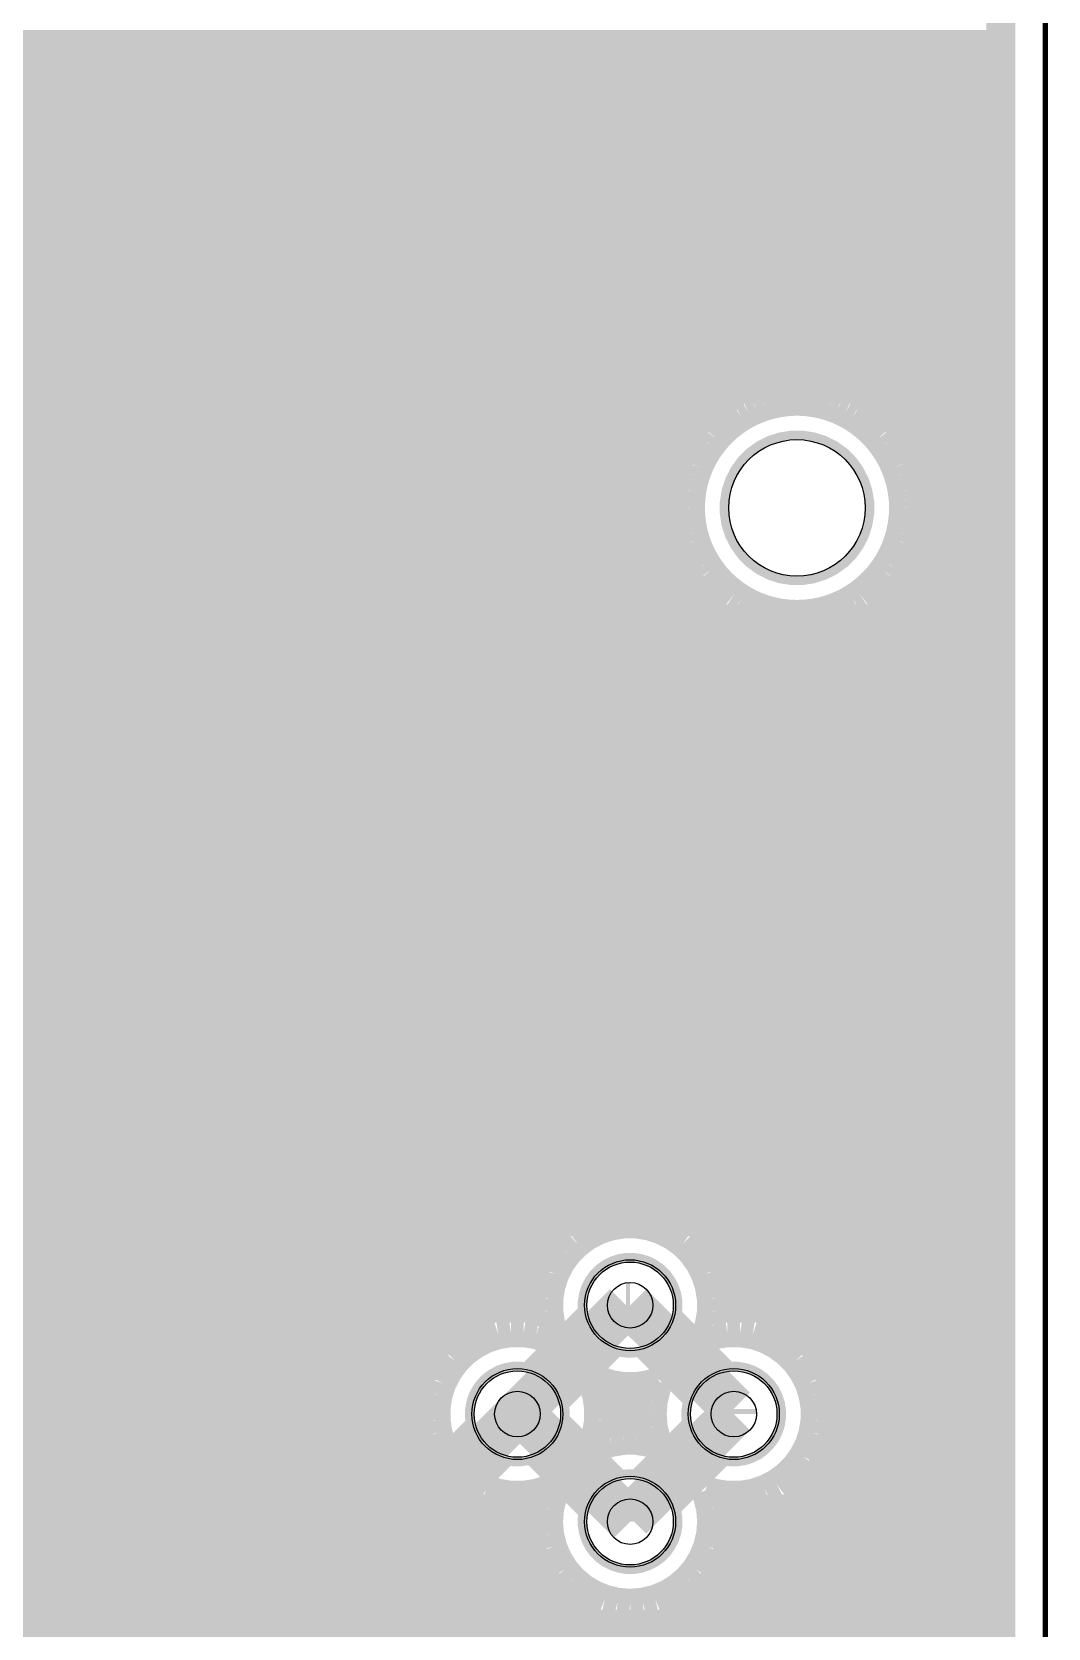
# Model space of a CAD drawing. Extents: x 0 to 3.94, y 0 to 3.94.
# Drawn here: x 3.059 to 3.939, y 1.533 to 2.915 of the extents above; entities that cross this region are included whole.
import ezdxf

# ---------------------------------------------------------------- set-up
doc = ezdxf.new("R2010")
doc.units = 0
for name, color, linetype in [('Board_Outline', 21, 'CONTINUOUS'), ('Bottom', 10, 'CONTINUOUS'), ('Bottom_Mask', 15, 'CONTINUOUS'), ('Drill_Bottom', 12, 'CONTINUOUS'), ('Drill_Top', 11, 'CONTINUOUS'), ('Edge_Bottom', 23, 'CONTINUOUS'), ('Edge_Top', 22, 'CONTINUOUS'), ('Top', 9, 'CONTINUOUS'), ('Top_Mask', 6, 'CONTINUOUS'), ('Top_Silk', 3, 'CONTINUOUS')]:
    doc.layers.add(name, color=color, linetype=linetype)

msp = doc.modelspace()

# ---------------------------------------------------------------- linework, layer by layer
at = {"layer": 'Board_Outline', "linetype": 'CONTINUOUS', "const_width": 0.0047}
msp.add_lwpolyline([(0, 0), (3.937, 0), (3.937, 3.937), (0, 3.937), (0, 0)], dxfattribs=at)
at = {"layer": 'Bottom', "linetype": 'CONTINUOUS', "const_width": 0.025}
for points in [[(3.8985, 0.0385), (3.8985, 3.8985)], [(0.041, 2.9038), (3.896, 2.9038)], [(2.8216, 2.8789), (3.896, 2.8789)], [(2.8347, 2.854), (3.896, 2.854)], [(2.8362, 2.8292), (3.896, 2.8292)], [(2.8271, 2.8043), (3.896, 2.8043)], [(2.8211, 2.7794), (3.896, 2.7794)], [(2.8346, 2.7546), (3.896, 2.7546)], [(2.8363, 2.7297), (3.896, 2.7297)], [(2.8274, 2.7048), (3.896, 2.7048)], [(2.8207, 2.68), (3.896, 2.68)], [(2.8344, 2.6551), (3.896, 2.6551)], [(2.8364, 2.6302), (3.896, 2.6302)], [(2.8277, 2.6053), (3.896, 2.6053)], [(3.68, 2.5847), (3.6866, 2.5877)], [(3.6866, 2.5877), (3.6934, 2.5902)], [(3.6934, 2.5902), (3.7004, 2.5922)], [(3.7004, 2.5922), (3.7075, 2.5936)], [(3.7075, 2.5936), (3.7147, 2.5945)], [(3.7147, 2.5945), (3.7219, 2.5948)], [(3.7219, 2.5948), (3.7292, 2.5945)], [(3.7292, 2.5945), (3.7363, 2.5936)], [(3.7363, 2.5936), (3.7434, 2.5922)], [(3.7434, 2.5922), (3.7504, 2.5902)], [(3.7504, 2.5902), (3.7572, 2.5877)], [(3.7572, 2.5877), (3.7638, 2.5847)], [(2.8202, 2.5805), (3.6701, 2.5805)], [(3.6567, 2.5677), (3.662, 2.5727)], [(3.662, 2.5727), (3.6677, 2.5771)], [(3.6677, 2.5771), (3.6737, 2.5812)], [(3.6737, 2.5812), (3.68, 2.5847)], [(3.7638, 2.5847), (3.7701, 2.5812)], [(3.7701, 2.5812), (3.7761, 2.5771)], [(3.7737, 2.5805), (3.896, 2.5805)], [(3.7761, 2.5771), (3.7818, 2.5727)], [(3.7818, 2.5727), (3.7871, 2.5677)], [(3.6473, 2.5567), (3.6518, 2.5624)], [(3.6518, 2.5624), (3.6567, 2.5677)], [(3.7871, 2.5677), (3.7921, 2.5624)], [(3.7921, 2.5624), (3.7965, 2.5567)], [(2.8343, 2.5556), (3.644, 2.5556)], [(3.6367, 2.5378), (3.6397, 2.5444)], [(3.6397, 2.5444), (3.6433, 2.5507)], [(3.6433, 2.5507), (3.6473, 2.5567)], [(3.7965, 2.5567), (3.8006, 2.5507)], [(3.7998, 2.5556), (3.896, 2.5556)], [(3.8006, 2.5507), (3.8041, 2.5444)], [(3.8041, 2.5444), (3.8071, 2.5378)], [(2.8365, 2.5307), (3.6316, 2.5307)], [(3.6322, 2.524), (3.6342, 2.531)], [(3.6342, 2.531), (3.6367, 2.5378)], [(3.8071, 2.5378), (3.8096, 2.531)], [(3.8096, 2.531), (3.8116, 2.524)], [(3.8122, 2.5307), (3.896, 2.5307)], [(3.63, 2.5098), (3.6308, 2.5169)], [(3.6308, 2.5169), (3.6322, 2.524)], [(3.8116, 2.524), (3.813, 2.5169)], [(3.813, 2.5169), (3.8139, 2.5098)], [(2.8281, 2.5059), (3.6272, 2.5059)], [(3.6297, 2.5025), (3.63, 2.5098)], [(3.8139, 2.5098), (3.8142, 2.5025)], [(3.8166, 2.5059), (3.896, 2.5059)], [(3.63, 2.4953), (3.6297, 2.5025)], [(3.6308, 2.4881), (3.63, 2.4953)], [(3.8139, 2.4953), (3.813, 2.4881)], [(3.8142, 2.5025), (3.8139, 2.4953)], [(2.8005, 2.481), (3.6297, 2.481)], [(3.6322, 2.481), (3.6308, 2.4881)], [(3.6342, 2.474), (3.6322, 2.481)], [(3.8116, 2.481), (3.8096, 2.474)], [(3.813, 2.4881), (3.8116, 2.481)], [(3.8141, 2.481), (3.896, 2.481)], [(3.6367, 2.4672), (3.6342, 2.474)], [(3.6397, 2.4606), (3.6367, 2.4672)], [(3.8071, 2.4672), (3.8041, 2.4606)], [(3.8096, 2.474), (3.8071, 2.4672)], [(0.041, 2.4561), (3.6397, 2.4561)], [(3.6433, 2.4543), (3.6397, 2.4606)], [(3.6473, 2.4483), (3.6433, 2.4543)], [(3.6518, 2.4426), (3.6473, 2.4483)], [(3.7965, 2.4483), (3.7921, 2.4426)], [(3.8006, 2.4543), (3.7965, 2.4483)], [(3.8041, 2.4606), (3.8006, 2.4543)], [(3.8041, 2.4561), (3.896, 2.4561)], [(3.6567, 2.4373), (3.6518, 2.4426)], [(3.662, 2.4324), (3.6567, 2.4373)], [(3.7871, 2.4373), (3.7818, 2.4324)], [(3.7921, 2.4426), (3.7871, 2.4373)], [(0.041, 2.4313), (3.6608, 2.4313)], [(3.6677, 2.4279), (3.662, 2.4324)], [(3.6737, 2.4239), (3.6677, 2.4279)], [(3.68, 2.4203), (3.6737, 2.4239)], [(3.6866, 2.4173), (3.68, 2.4203)], [(3.7638, 2.4203), (3.7572, 2.4173)], [(3.7701, 2.4239), (3.7638, 2.4203)], [(3.7761, 2.4279), (3.7701, 2.4239)], [(3.7818, 2.4324), (3.7761, 2.4279)], [(3.783, 2.4313), (3.896, 2.4313)], [(0.041, 2.4064), (3.896, 2.4064)], [(3.6934, 2.4148), (3.6866, 2.4173)], [(3.7004, 2.4128), (3.6934, 2.4148)], [(3.7075, 2.4114), (3.7004, 2.4128)], [(3.7147, 2.4106), (3.7075, 2.4114)], [(3.7219, 2.4103), (3.7147, 2.4106)], [(3.7292, 2.4106), (3.7219, 2.4103)], [(3.7363, 2.4114), (3.7292, 2.4106)], [(3.7434, 2.4128), (3.7363, 2.4114)], [(3.7504, 2.4148), (3.7434, 2.4128)], [(3.7572, 2.4173), (3.7504, 2.4148)], [(0.041, 2.3815), (3.896, 2.3815)], [(0.041, 2.3567), (3.896, 2.3567)], [(0.041, 2.3318), (3.896, 2.3318)], [(0.041, 2.3069), (3.896, 2.3069)], [(0.041, 2.2821), (3.896, 2.2821)], [(0.041, 2.2572), (3.896, 2.2572)], [(0.041, 2.2323), (3.896, 2.2323)], [(0.041, 2.2074), (3.896, 2.2074)], [(2.8368, 2.1826), (3.896, 2.1826)], [(2.8368, 2.1577), (3.896, 2.1577)], [(2.8368, 2.1328), (3.896, 2.1328)], [(2.8368, 2.108), (3.896, 2.108)], [(2.8368, 2.0831), (3.896, 2.0831)], [(0.041, 2.0582), (3.896, 2.0582)], [(0.041, 2.0334), (3.896, 2.0334)], [(0.041, 2.0085), (3.896, 2.0085)], [(0.041, 1.9836), (3.896, 1.9836)], [(0.041, 1.9588), (3.896, 1.9588)], [(0.041, 1.9339), (3.896, 1.9339)], [(0.041, 1.909), (3.896, 1.909)], [(0.041, 1.8842), (3.896, 1.8842)], [(3.5609, 1.8807), (3.5719, 1.8825)], [(3.5719, 1.8825), (3.583, 1.8825)], [(3.583, 1.8825), (3.5939, 1.8807)], [(3.5316, 1.8658), (3.5405, 1.8723)], [(3.5405, 1.8723), (3.5504, 1.8773)], [(3.5504, 1.8773), (3.5609, 1.8807)], [(3.5939, 1.8807), (3.6044, 1.8773)], [(3.6044, 1.8773), (3.6143, 1.8723)], [(3.6143, 1.8723), (3.6233, 1.8658)], [(0.041, 1.8593), (3.5224, 1.8593)], [(3.5172, 1.849), (3.5237, 1.858)], [(3.5237, 1.858), (3.5316, 1.8658)], [(3.6233, 1.8658), (3.6311, 1.858)], [(3.6311, 1.858), (3.6376, 1.849)], [(3.6324, 1.8593), (3.896, 1.8593)], [(3.5122, 1.8391), (3.5172, 1.849)], [(3.6376, 1.849), (3.6426, 1.8391)], [(0.041, 1.8344), (3.5079, 1.8344)], [(3.507, 1.8176), (3.5088, 1.8286)], [(3.5088, 1.8286), (3.5122, 1.8391)], [(3.6426, 1.8391), (3.646, 1.8286)], [(3.646, 1.8286), (3.6478, 1.8176)], [(3.6469, 1.8344), (3.896, 1.8344)], [(3.507, 1.8066), (3.507, 1.8176)], [(3.6478, 1.8176), (3.6478, 1.8066)], [(0.041, 1.8095), (3.5044, 1.8095)], [(3.5088, 1.7956), (3.507, 1.8066)], [(3.6478, 1.8066), (3.646, 1.7956)], [(3.6504, 1.8095), (3.896, 1.8095)], [(0.041, 1.7847), (3.4543, 1.7847)], [(3.4527, 1.7832), (3.4633, 1.7866)], [(3.4633, 1.7866), (3.4742, 1.7883)], [(3.4742, 1.7883), (3.4853, 1.7883)], [(3.4853, 1.7883), (3.4962, 1.7866)], [(3.4962, 1.7866), (3.5068, 1.7832)], [(3.5122, 1.7851), (3.5088, 1.7956)], [(3.5151, 1.779), (3.5122, 1.7851)], [(3.6421, 1.7839), (3.6507, 1.7866)], [(3.6426, 1.7851), (3.6421, 1.7839)], [(3.646, 1.7956), (3.6426, 1.7851)], [(3.6507, 1.7866), (3.6616, 1.7883)], [(3.6616, 1.7883), (3.6727, 1.7883)], [(3.6727, 1.7883), (3.6836, 1.7866)], [(3.6836, 1.7866), (3.6942, 1.7832)], [(3.6926, 1.7847), (3.896, 1.7847)], [(3.4261, 1.7638), (3.4339, 1.7716)], [(3.4339, 1.7716), (3.4429, 1.7781)], [(3.4429, 1.7781), (3.4527, 1.7832)], [(3.5068, 1.7832), (3.5151, 1.779)], [(3.6942, 1.7832), (3.704, 1.7781)], [(3.704, 1.7781), (3.713, 1.7716)], [(3.713, 1.7716), (3.7208, 1.7638)], [(0.041, 1.7598), (3.4204, 1.7598)], [(3.4196, 1.7548), (3.4261, 1.7638)], [(3.7208, 1.7638), (3.7273, 1.7548)], [(3.7265, 1.7598), (3.896, 1.7598)], [(3.4111, 1.7344), (3.4145, 1.7449)], [(3.4145, 1.7449), (3.4196, 1.7548)], [(3.5504, 1.7469), (3.5421, 1.751)], [(3.5421, 1.751), (3.545, 1.7449)], [(3.545, 1.7449), (3.5484, 1.7344)], [(3.5609, 1.7435), (3.5504, 1.7469)], [(3.5719, 1.7417), (3.5609, 1.7435)], [(3.5939, 1.7435), (3.583, 1.7417)], [(3.6025, 1.7462), (3.5939, 1.7435)], [(3.6, 1.7397), (3.6025, 1.7461)], [(3.7273, 1.7548), (3.7324, 1.7449)], [(3.7324, 1.7449), (3.7358, 1.7344)], [(0.041, 1.7349), (3.4088, 1.7349)], [(3.4094, 1.7235), (3.4111, 1.7344)], [(3.5484, 1.7344), (3.5501, 1.7235)], [(3.5508, 1.7349), (3.5961, 1.7349)], [(3.583, 1.7417), (3.5719, 1.7417)], [(3.5966, 1.7179), (3.5974, 1.729)], [(3.5974, 1.729), (3.6, 1.7397)], [(3.7358, 1.7344), (3.7375, 1.7235)], [(3.7382, 1.7349), (3.896, 1.7349)], [(3.4094, 1.7124), (3.4094, 1.7235)], [(3.5501, 1.7235), (3.5501, 1.7124)], [(3.5974, 1.7069), (3.5966, 1.7179)], [(3.7375, 1.7235), (3.7375, 1.7124)], [(0.041, 1.7101), (3.4071, 1.7101)], [(3.4111, 1.7015), (3.4094, 1.7124)], [(3.4145, 1.6909), (3.4111, 1.7015)], [(3.5484, 1.7015), (3.545, 1.6909)], [(3.5501, 1.7124), (3.5484, 1.7015)], [(3.5524, 1.7101), (3.5945, 1.7101)], [(3.6, 1.6961), (3.5974, 1.7069)], [(3.7358, 1.7015), (3.7324, 1.6909)], [(3.7375, 1.7124), (3.7358, 1.7015)], [(3.7398, 1.7101), (3.896, 1.7101)], [(3.4196, 1.6811), (3.4145, 1.6909)], [(3.545, 1.6909), (3.5428, 1.6862)], [(3.5428, 1.6862), (3.5504, 1.6899)], [(3.5504, 1.6899), (3.5609, 1.6933)], [(3.5609, 1.6933), (3.5719, 1.6951)], [(3.5719, 1.6951), (3.583, 1.6951)], [(3.583, 1.6951), (3.5939, 1.6933)], [(3.5939, 1.6933), (3.602, 1.6908)], [(3.602, 1.6908), (3.6, 1.6961)], [(3.7324, 1.6909), (3.7273, 1.6811)], [(0.041, 1.6852), (3.4147, 1.6852)], [(3.4261, 1.6721), (3.4196, 1.6811)], [(3.7273, 1.6811), (3.7208, 1.6721)], [(3.7322, 1.6852), (3.896, 1.6852)], [(0.041, 1.6603), (3.4365, 1.6603)], [(3.4339, 1.6643), (3.4261, 1.6721)], [(3.4429, 1.6578), (3.4339, 1.6643)], [(3.713, 1.6643), (3.704, 1.6578)], [(3.7104, 1.6603), (3.896, 1.6603)], [(3.7208, 1.6721), (3.713, 1.6643)], [(3.4527, 1.6527), (3.4429, 1.6578)], [(3.4633, 1.6493), (3.4527, 1.6527)], [(3.4742, 1.6476), (3.4633, 1.6493)], [(3.4853, 1.6476), (3.4742, 1.6476)], [(3.4962, 1.6493), (3.4853, 1.6476)], [(3.5068, 1.6527), (3.4962, 1.6493)], [(3.5144, 1.6564), (3.5068, 1.6527)], [(3.5077, 1.6358), (3.5103, 1.6465)], [(3.5103, 1.6465), (3.5144, 1.6564)], [(3.6507, 1.6493), (3.6426, 1.6518)], [(3.6426, 1.6518), (3.6445, 1.6465)], [(3.6445, 1.6465), (3.6471, 1.6358)], [(3.6616, 1.6476), (3.6507, 1.6493)], [(3.6727, 1.6476), (3.6616, 1.6476)], [(3.6836, 1.6493), (3.6727, 1.6476)], [(3.6942, 1.6527), (3.6836, 1.6493)], [(3.704, 1.6578), (3.6942, 1.6527)], [(0.041, 1.6355), (3.5051, 1.6355)], [(3.5068, 1.6247), (3.5077, 1.6358)], [(3.6471, 1.6358), (3.648, 1.6247)], [(3.6497, 1.6355), (3.896, 1.6355)], [(3.5077, 1.6137), (3.5068, 1.6247)], [(3.648, 1.6247), (3.6471, 1.6137)], [(0.041, 1.6106), (3.5058, 1.6106)], [(3.5103, 1.6029), (3.5077, 1.6137)], [(3.6471, 1.6137), (3.6445, 1.6029)], [(3.6491, 1.6106), (3.896, 1.6106)], [(3.5145, 1.5927), (3.5103, 1.6029)], [(3.5203, 1.5832), (3.5145, 1.5927)], [(3.6403, 1.5927), (3.6345, 1.5832)], [(3.6445, 1.6029), (3.6403, 1.5927)], [(0.041, 1.5857), (3.5161, 1.5857)], [(3.5275, 1.5748), (3.5203, 1.5832)], [(3.6345, 1.5832), (3.6273, 1.5748)], [(3.6388, 1.5857), (3.896, 1.5857)], [(3.5359, 1.5676), (3.5275, 1.5748)], [(3.5454, 1.5618), (3.5359, 1.5676)], [(3.6189, 1.5676), (3.6095, 1.5618)], [(3.6273, 1.5748), (3.6189, 1.5676)], [(0.041, 1.5609), (3.5448, 1.5609)], [(3.5556, 1.5576), (3.5454, 1.5618)], [(3.5664, 1.555), (3.5556, 1.5576)], [(3.5774, 1.5541), (3.5664, 1.555)], [(3.5885, 1.555), (3.5774, 1.5541)], [(3.5992, 1.5576), (3.5885, 1.555)], [(3.6095, 1.5618), (3.5992, 1.5576)], [(3.61, 1.5609), (3.896, 1.5609)], [(0.041, 1.536), (3.896, 1.536)]]:
    msp.add_lwpolyline(points, dxfattribs=at)
at = {"layer": 'Bottom'}
for centre in [(3.5774, 1.8121), (3.4798, 1.7179), (3.6672, 1.7179), (3.5774, 1.6247)]:
    msp.add_circle(centre, 0.0374, dxfattribs=at)
at = {"layer": 'Bottom_Mask'}
for centre in [(3.5774, 1.8121), (3.4798, 1.7179), (3.6672, 1.7179), (3.5774, 1.6247)]:
    msp.add_circle(centre, 0.0394, dxfattribs=at)
at = {"layer": 'Drill_Bottom'}
for centre, radius in [((3.7219, 2.5025), 0.0591), ((3.5774, 1.8121), 0.0197), ((3.4798, 1.7179), 0.0197), ((3.6672, 1.7179), 0.0197), ((3.5774, 1.6247), 0.0197)]:
    msp.add_circle(centre, radius, dxfattribs=at)
at = {"layer": 'Drill_Top'}
for centre, radius in [((3.7219, 2.5025), 0.0591), ((3.5774, 1.8121), 0.0197), ((3.4798, 1.7179), 0.0197), ((3.6672, 1.7179), 0.0197), ((3.5774, 1.6247), 0.0197)]:
    msp.add_circle(centre, radius, dxfattribs=at)
at = {"layer": 'Edge_Bottom', "linetype": 'CONTINUOUS', "const_width": 0.008}
for points in [[(3.7848, 2.4976), (3.7832, 2.4878), (3.7802, 2.4784), (3.7757, 2.4696), (3.7699, 2.4616), (3.7629, 2.4546), (3.7549, 2.4488), (3.746, 2.4443), (3.7366, 2.4412), (3.7269, 2.4397), (3.717, 2.4397), (3.7072, 2.4412), (3.6978, 2.4443), (3.689, 2.4488), (3.681, 2.4546), (3.674, 2.4616), (3.6682, 2.4696), (3.6637, 2.4784), (3.6606, 2.4878), (3.6591, 2.4976), (3.6591, 2.5075), (3.6606, 2.5172), (3.6637, 2.5266), (3.6682, 2.5355), (3.674, 2.5435), (3.681, 2.5505), (3.689, 2.5563), (3.6978, 2.5608), (3.7072, 2.5638), (3.717, 2.5654), (3.7269, 2.5654), (3.7366, 2.5638), (3.746, 2.5608), (3.7549, 2.5563), (3.7629, 2.5505), (3.7699, 2.5435), (3.7757, 2.5355), (3.7802, 2.5266), (3.7832, 2.5172), (3.7848, 2.5075), (3.7848, 2.4976)], [(3.6187, 1.8089), (3.6177, 1.8024), (3.6157, 1.7963), (3.6127, 1.7905), (3.6089, 1.7852), (3.6043, 1.7806), (3.599, 1.7768), (3.5933, 1.7739), (3.5871, 1.7719), (3.5807, 1.7708), (3.5742, 1.7708), (3.5677, 1.7719), (3.5616, 1.7739), (3.5558, 1.7768), (3.5505, 1.7806), (3.5459, 1.7852), (3.5421, 1.7905), (3.5392, 1.7963), (3.5372, 1.8024), (3.5361, 1.8089), (3.5361, 1.8154), (3.5372, 1.8218), (3.5392, 1.828), (3.5421, 1.8337), (3.5459, 1.839), (3.5505, 1.8436), (3.5558, 1.8474), (3.5616, 1.8504), (3.5677, 1.8524), (3.5742, 1.8534), (3.5807, 1.8534), (3.5871, 1.8524), (3.5933, 1.8504), (3.599, 1.8474), (3.6043, 1.8436), (3.6089, 1.839), (3.6127, 1.8337), (3.6157, 1.828), (3.6177, 1.8218), (3.6187, 1.8154), (3.6187, 1.8089)], [(3.521, 1.7147), (3.52, 1.7083), (3.518, 1.7021), (3.5151, 1.6963), (3.5112, 1.6911), (3.5066, 1.6865), (3.5014, 1.6826), (3.4956, 1.6797), (3.4894, 1.6777), (3.483, 1.6767), (3.4765, 1.6767), (3.4701, 1.6777), (3.4639, 1.6797), (3.4581, 1.6826), (3.4529, 1.6865), (3.4483, 1.6911), (3.4445, 1.6963), (3.4415, 1.7021), (3.4395, 1.7083), (3.4385, 1.7147), (3.4385, 1.7212), (3.4395, 1.7276), (3.4415, 1.7338), (3.4445, 1.7396), (3.4483, 1.7448), (3.4529, 1.7494), (3.4581, 1.7532), (3.4639, 1.7562), (3.4701, 1.7582), (3.4765, 1.7592), (3.483, 1.7592), (3.4894, 1.7582), (3.4956, 1.7562), (3.5014, 1.7532), (3.5066, 1.7494), (3.5112, 1.7448), (3.5151, 1.7396), (3.518, 1.7338), (3.52, 1.7276), (3.521, 1.7212), (3.521, 1.7147)], [(3.7084, 1.7147), (3.7074, 1.7083), (3.7054, 1.7021), (3.7025, 1.6963), (3.6986, 1.6911), (3.694, 1.6865), (3.6888, 1.6826), (3.683, 1.6797), (3.6768, 1.6777), (3.6704, 1.6767), (3.6639, 1.6767), (3.6575, 1.6777), (3.6513, 1.6797), (3.6455, 1.6826), (3.6403, 1.6865), (3.6357, 1.6911), (3.6319, 1.6963), (3.6289, 1.7021), (3.6269, 1.7083), (3.6259, 1.7147), (3.6259, 1.7212), (3.6269, 1.7276), (3.6289, 1.7338), (3.6319, 1.7396), (3.6357, 1.7448), (3.6403, 1.7494), (3.6455, 1.7532), (3.6513, 1.7562), (3.6575, 1.7582), (3.6639, 1.7592), (3.6704, 1.7592), (3.6768, 1.7582), (3.683, 1.7562), (3.6888, 1.7532), (3.694, 1.7494), (3.6986, 1.7448), (3.7025, 1.7396), (3.7054, 1.7338), (3.7074, 1.7276), (3.7084, 1.7212), (3.7084, 1.7147)], [(3.6187, 1.6215), (3.6177, 1.615), (3.6157, 1.6089), (3.6127, 1.6031), (3.6089, 1.5978), (3.6043, 1.5932), (3.599, 1.5894), (3.5933, 1.5865), (3.5871, 1.5845), (3.5807, 1.5834), (3.5742, 1.5834), (3.5677, 1.5845), (3.5616, 1.5865), (3.5558, 1.5894), (3.5505, 1.5932), (3.5459, 1.5978), (3.5421, 1.6031), (3.5392, 1.6089), (3.5372, 1.615), (3.5361, 1.6215), (3.5361, 1.628), (3.5372, 1.6344), (3.5392, 1.6406), (3.5421, 1.6463), (3.5459, 1.6516), (3.5505, 1.6562), (3.5558, 1.66), (3.5616, 1.663), (3.5677, 1.665), (3.5742, 1.666), (3.5807, 1.666), (3.5871, 1.665), (3.5933, 1.663), (3.599, 1.66), (3.6043, 1.6562), (3.6089, 1.6516), (3.6127, 1.6463), (3.6157, 1.6406), (3.6177, 1.6344), (3.6187, 1.628), (3.6187, 1.6215)]]:
    msp.add_lwpolyline(points, dxfattribs=at)
at = {"layer": 'Edge_Top', "linetype": 'CONTINUOUS', "const_width": 0.008}
for points in [[(2.803, 2.6498), (3.0725, 2.6496), (3.076, 2.6485), (3.079, 2.6463), (3.2764, 2.4487), (3.2781, 2.4454), (3.2787, 2.4417), (3.2785, 2.118), (3.2774, 2.1145), (3.2752, 2.1115), (2.8256, 1.6621)], [(2.814, 1.6838), (3.255, 2.1248), (3.255, 2.4368), (3.0657, 2.626), (2.803, 2.626)], [(3.7848, 2.4976), (3.7832, 2.4878), (3.7802, 2.4784), (3.7757, 2.4696), (3.7699, 2.4616), (3.7629, 2.4546), (3.7549, 2.4488), (3.746, 2.4443), (3.7366, 2.4412), (3.7269, 2.4397), (3.717, 2.4397), (3.7072, 2.4412), (3.6978, 2.4443), (3.689, 2.4488), (3.681, 2.4546), (3.674, 2.4616), (3.6682, 2.4696), (3.6637, 2.4784), (3.6606, 2.4878), (3.6591, 2.4976), (3.6591, 2.5075), (3.6606, 2.5172), (3.6637, 2.5266), (3.6682, 2.5355), (3.674, 2.5435), (3.681, 2.5505), (3.689, 2.5563), (3.6978, 2.5608), (3.7072, 2.5638), (3.717, 2.5654), (3.7269, 2.5654), (3.7366, 2.5638), (3.746, 2.5608), (3.7549, 2.5563), (3.7629, 2.5505), (3.7699, 2.5435), (3.7757, 2.5355), (3.7802, 2.5266), (3.7832, 2.5172), (3.7848, 2.5075), (3.7848, 2.4976)], [(3.119, 1.3907), (3.439, 1.7107), (3.4384, 1.7179), (3.4389, 1.7244), (3.4404, 1.7307), (3.4429, 1.7367), (3.4463, 1.7423), (3.4505, 1.7472), (3.4554, 1.7514), (3.461, 1.7548), (3.467, 1.7573), (3.4733, 1.7588), (3.4798, 1.7593), (3.487, 1.7587), (3.5362, 1.8079), (3.5361, 1.8154), (3.5372, 1.8218), (3.5392, 1.828), (3.5421, 1.8337), (3.5459, 1.839), (3.5505, 1.8436), (3.5558, 1.8474), (3.5616, 1.8504), (3.5677, 1.8524), (3.5742, 1.8534), (3.5807, 1.8534), (3.5871, 1.8524), (3.5933, 1.8504), (3.599, 1.8474), (3.6043, 1.8436), (3.6089, 1.839), (3.6127, 1.8337), (3.6157, 1.828), (3.6177, 1.8218), (3.6187, 1.8154), (3.6187, 1.8089), (3.6182, 1.8049), (3.6639, 1.7592), (3.6704, 1.7592), (3.6768, 1.7582), (3.683, 1.7562), (3.6888, 1.7532), (3.694, 1.7494), (3.6986, 1.7448), (3.7025, 1.7396), (3.7054, 1.7338), (3.7074, 1.7276), (3.7084, 1.7212), (3.7084, 1.7147), (3.7074, 1.7083), (3.7054, 1.7021), (3.7025, 1.6963), (3.6986, 1.6911), (3.694, 1.6865), (3.6888, 1.6826), (3.683, 1.6797), (3.6768, 1.6777), (3.6704, 1.6767), (3.6639, 1.6767), (3.6599, 1.6772), (3.6175, 1.6348), (3.6187, 1.628), (3.6187, 1.6215), (3.6177, 1.615), (3.6157, 1.6089), (3.6127, 1.6031), (3.6089, 1.5978), (3.6043, 1.5932), (3.599, 1.5894), (3.5933, 1.5865), (3.5871, 1.5845), (3.5807, 1.5834), (3.5742, 1.5834), (3.5677, 1.5845), (3.5616, 1.5865), (3.5558, 1.5894), (3.5505, 1.5932), (3.5459, 1.5978), (3.5421, 1.6031), (3.5392, 1.6089), (3.5372, 1.615), (3.5361, 1.6215), (3.5361, 1.628), (3.5367, 1.6319), (3.4906, 1.678), (3.483, 1.6767), (3.4765, 1.6767), (3.4725, 1.6772), (3.1628, 1.3675)], [(3.5846, 1.7714), (3.5774, 1.7707), (3.5709, 1.7712), (3.5673, 1.772), (3.5205, 1.7252), (3.5212, 1.7179), (3.521, 1.7146), (3.5701, 1.6655), (3.5774, 1.6661), (3.5816, 1.6659), (3.6264, 1.7107), (3.6258, 1.7179), (3.6263, 1.7244), (3.6272, 1.7288), (3.5847, 1.7714), (3.5846, 1.7714)]]:
    msp.add_lwpolyline(points, dxfattribs=at)
at = {"layer": 'Top', "linetype": 'CONTINUOUS'}
for points, const_width in [([(3.0707, 2.6379), (2.7716, 2.6379)], 0.0157), ([(3.2668, 2.4417), (3.0707, 2.6379)], 0.0157), ([(3.2668, 2.1199), (3.2668, 2.4417)], 0.0157), ([(2.8186, 1.6717), (3.2668, 2.1199)], 0.0157), ([(3.5739, 1.8121), (3.4798, 1.7179)], 0.0394), ([(3.5774, 1.8121), (3.5739, 1.8121)], 0.0394), ([(3.6672, 1.7224), (3.5774, 1.8121)], 0.0394), ([(3.6672, 1.7179), (3.6672, 1.7224)], 0.0394), ([(3.1357, 1.3739), (3.4798, 1.7179)], 0.0394), ([(3.4798, 1.7179), (3.4842, 1.7179)], 0.0394), ([(3.4842, 1.7179), (3.5774, 1.6247)], 0.0394), ([(3.5774, 1.6282), (3.6672, 1.7179)], 0.0394), ([(3.5774, 1.6247), (3.5774, 1.6282)], 0.0394)]:
    msp.add_lwpolyline(points, dxfattribs=dict(at, const_width=const_width))
at = {"layer": 'Top'}
for centre in [(3.5774, 1.8121), (3.4798, 1.7179), (3.6672, 1.7179), (3.5774, 1.6247)]:
    msp.add_circle(centre, 0.0374, dxfattribs=at)
at = {"layer": 'Top_Mask'}
for centre in [(3.5774, 1.8121), (3.4798, 1.7179), (3.6672, 1.7179), (3.5774, 1.6247)]:
    msp.add_circle(centre, 0.0394, dxfattribs=at)
at = {"layer": 'Top_Silk', "linetype": 'CONTINUOUS', "const_width": 0.0093}
for points in [[(3.8095, 1.8339), (3.8095, 1.8007)], [(3.8281, 1.7822), (3.831, 1.7764), (3.8396, 1.7678), (3.7793, 1.7678)], [(3.8252, 1.7463), (3.8281, 1.7463), (3.8339, 1.7435), (3.8367, 1.7406), (3.8396, 1.7349), (3.8396, 1.7234), (3.8367, 1.7177), (3.8339, 1.7148), (3.8281, 1.7119), (3.8224, 1.7119), (3.8166, 1.7148), (3.8081, 1.7205), (3.7793, 1.7492), (3.7793, 1.7091)], [(3.8195, 1.6905), (3.7793, 1.6733), (3.8195, 1.6561)]]:
    msp.add_lwpolyline(points, dxfattribs=at)

doc.saveas('drawing.dxf')
